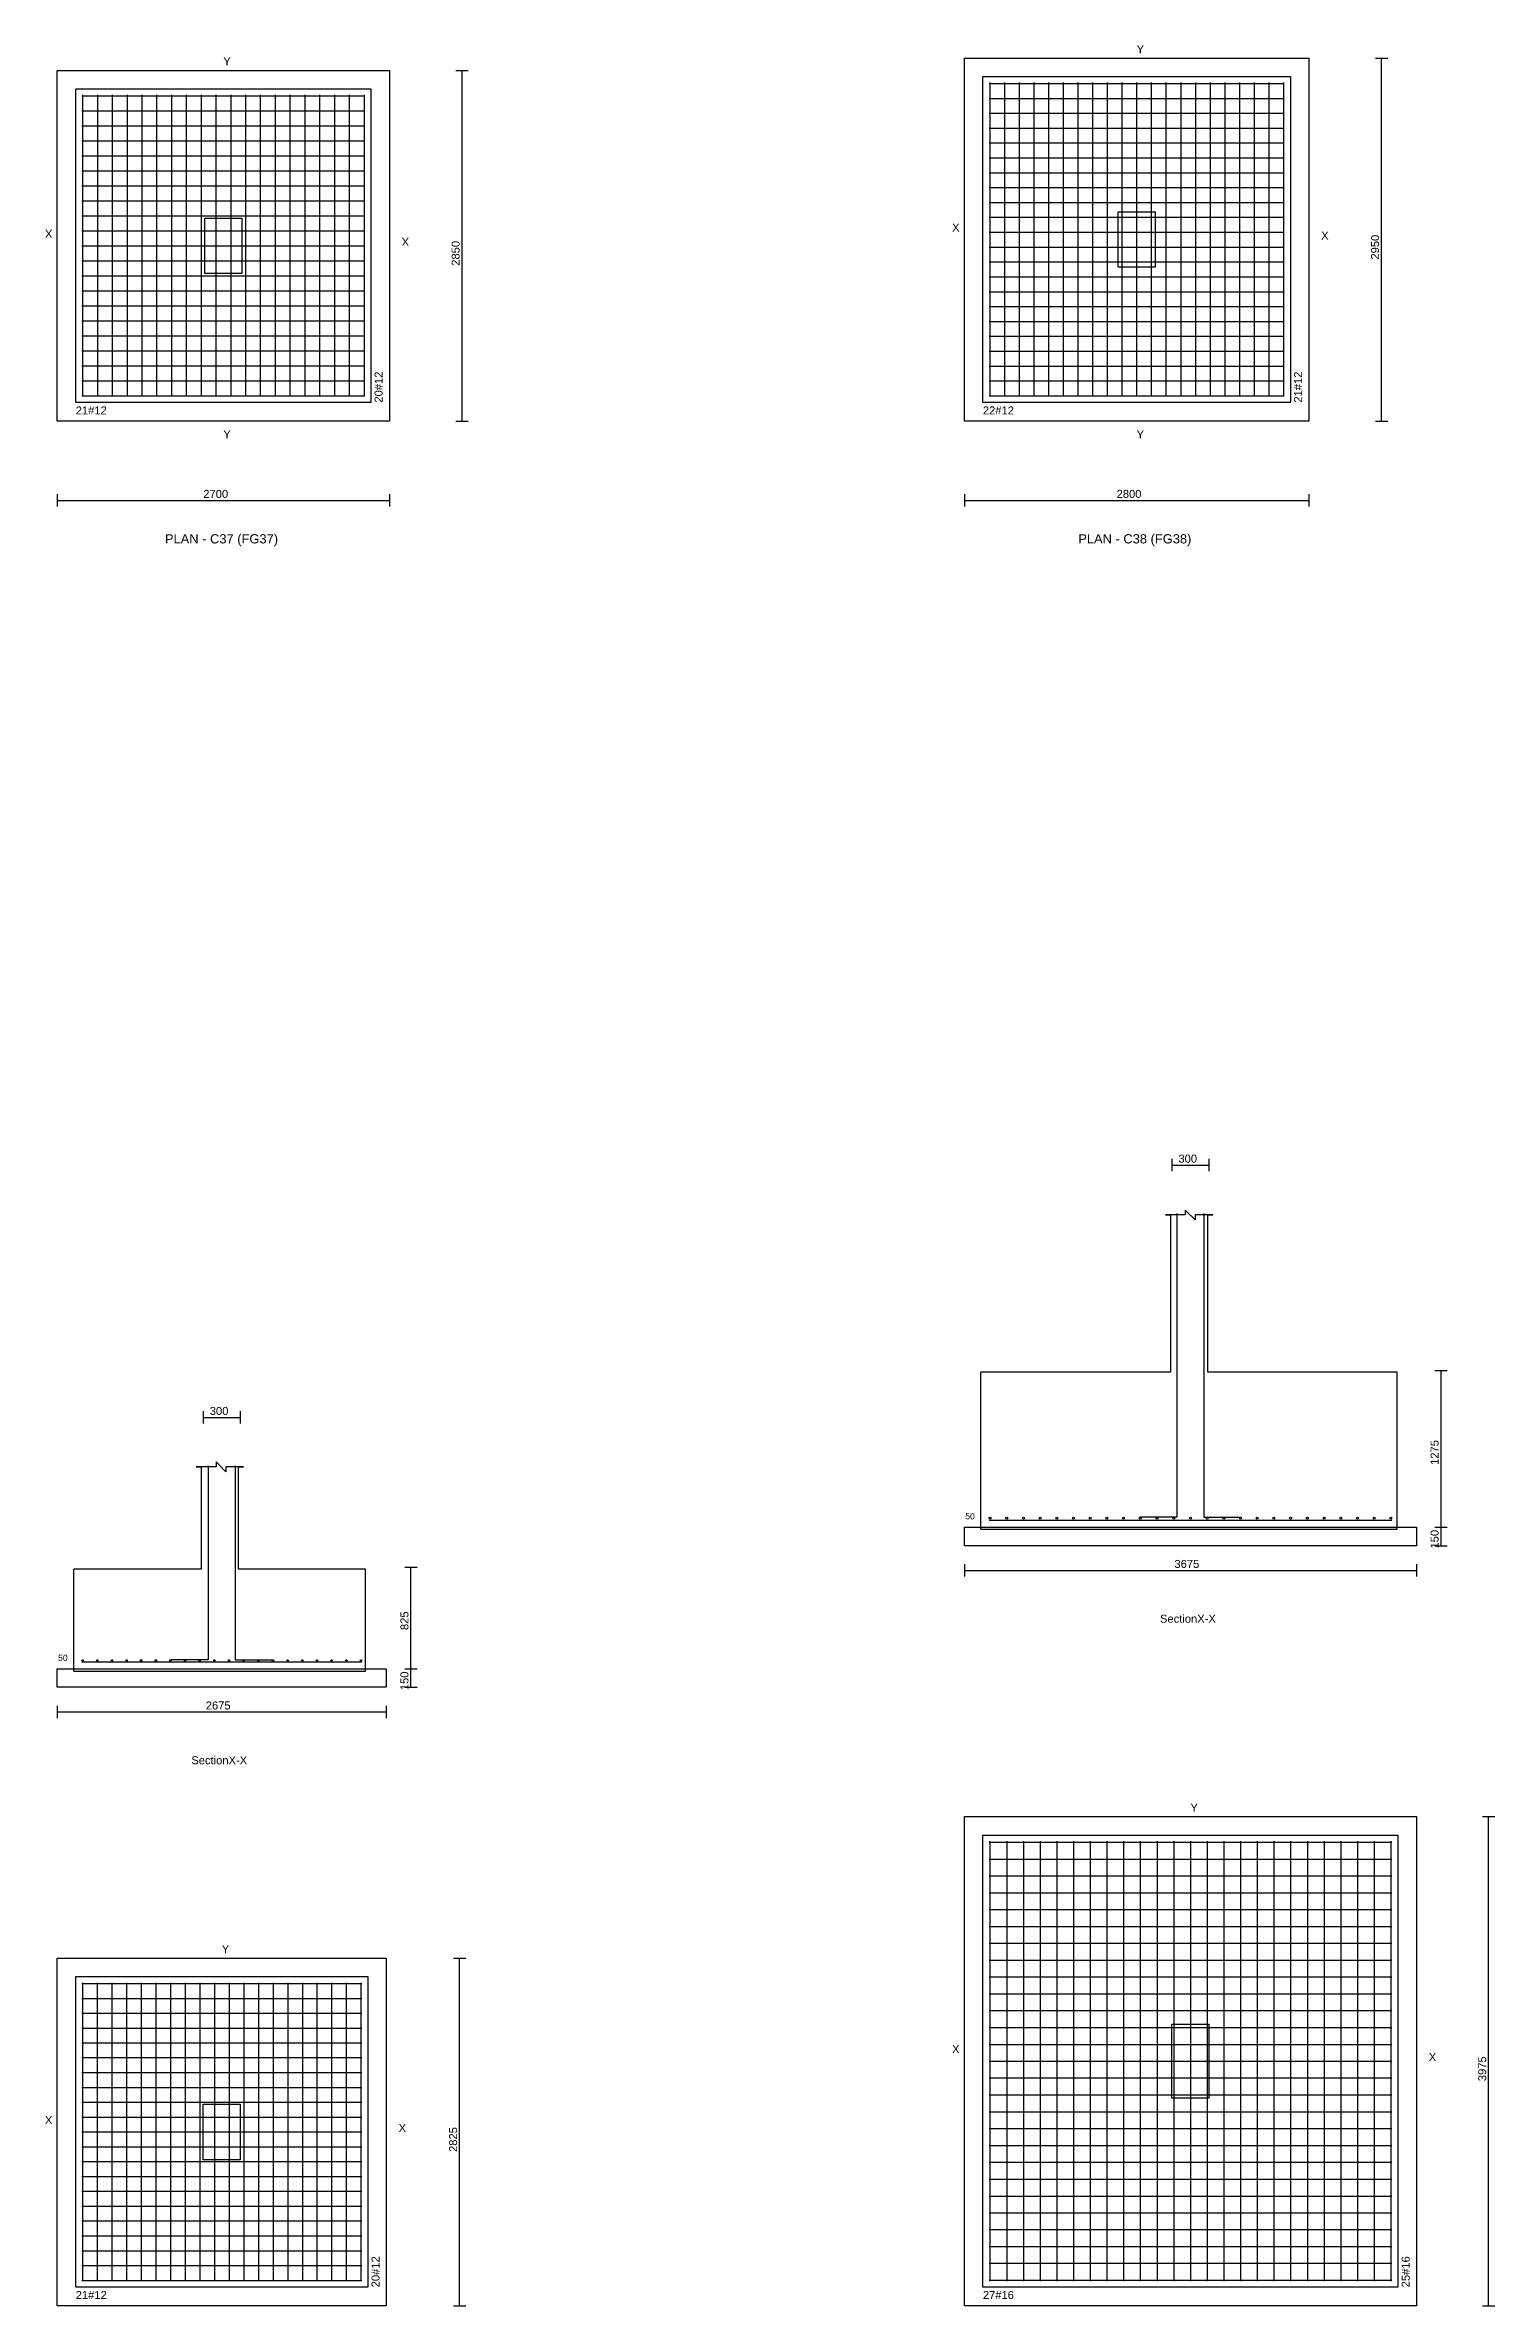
# Model space of a CAD drawing. Extents: x 0 to 27, y -1 to 285.
# Drawn here: x 0.25 to 12.04, y 122.85 to 141.22 of the extents above; entities that cross this region are included whole.
import ezdxf
from ezdxf.enums import TextEntityAlignment as Align

# ---------------------------------------------------------------- set-up
doc = ezdxf.new("R2010")
doc.units = 0
for name, color, linetype in [('Bottom_Cover', 7, 'CONTINUOUS'), ('Column_Bars', 4, 'CONTINUOUS'), ('Column_Dimension', 7, 'CONTINUOUS'), ('Columns', 4, 'CONTINUOUS'), ('dim_all', 7, 'CONTINUOUS'), ('Footing_Plan', 7, 'CONTINUOUS'), ('PCC', 2, 'CONTINUOUS'), ('PCC_Depth', 7, 'CONTINUOUS'), ('Pcc_Plan', 2, 'CONTINUOUS'), ('Plan', 7, 'CONTINUOUS'), ('Plan_Rf_Xdir', 1, 'CONTINUOUS'), ('Plan_Rf_Ydir', 3, 'CONTINUOUS'), ('Section', 2, 'CONTINUOUS'), ('SectionName', 3, 'CONTINUOUS'), ('Sectn_Rf_Xdir', 1, 'CONTINUOUS'), ('Sectn_Rf_Ydir', 3, 'CONTINUOUS'), ('Total_Depth', 7, 'CONTINUOUS'), ('X_Dimension', 7, 'CONTINUOUS')]:
    doc.layers.add(name, color=color, linetype=linetype)
doc.styles.add('STRUDS_Arial', font='ARIAL.TTF', dxfattribs={"height": 0.04})

msp = doc.modelspace()

# ---------------------------------------------------------------- linework, layer by layer
at = {"layer": 'Column_Bars'}
for p, q in [((9.4525, 131.725), (9.4525, 129.257)), ((9.6725, 131.725), (9.6725, 129.257)), ((1.5775, 129.675), (1.5775, 128.099)), ((1.7975, 129.675), (1.7975, 128.099)), ((9.4525, 129.257), (9.1525, 129.257)), ((9.6725, 129.257), (9.9725, 129.257)), ((1.5775, 128.099), (1.2775, 128.099)), ((1.7975, 128.099), (2.0975, 128.099))]:
    msp.add_line(p, q, dxfattribs=at)
at = {"layer": 'Columns'}
for p, q in [((1.55, 139.363), (1.55, 139.813)), ((1.55, 139.813), (1.85, 139.813)), ((1.85, 139.813), (1.85, 139.363)), ((8.975, 139.413), (8.975, 139.863)), ((8.975, 139.863), (9.275, 139.863)), ((9.275, 139.863), (9.275, 139.413)), ((9.275, 139.413), (8.975, 139.413)), ((1.85, 139.363), (1.55, 139.363)), ((9.4125, 124.537), (9.4125, 125.137)), ((9.4125, 125.137), (9.7125, 125.137)), ((9.7125, 125.137), (9.7125, 124.537)), ((9.7125, 124.537), (9.4125, 124.537)), ((1.5375, 124.037), (1.5375, 124.488)), ((1.5375, 124.488), (1.8375, 124.488)), ((1.8375, 124.488), (1.8375, 124.037)), ((1.8375, 124.037), (1.5375, 124.037))]:
    msp.add_line(p, q, dxfattribs=at)
at = {"layer": 'dim_all'}
for p, q in [((11.0661, 141.113), (11.1661, 141.113)), ((11.1161, 138.163), (11.1161, 141.113)), ((3.59116, 141.012), (3.69116, 141.012)), ((3.64116, 138.163), (3.64116, 141.012)), ((3.59116, 138.163), (3.69116, 138.163)), ((11.0661, 138.163), (11.1661, 138.163)), ((0.35, 137.569), (0.35, 137.469)), ((3.05, 137.569), (3.05, 137.469)), ((7.725, 137.569), (7.725, 137.469)), ((10.525, 137.569), (10.525, 137.469)), ((0.35, 137.519), (3.05, 137.519)), ((7.725, 137.519), (10.525, 137.519)), ((9.4125, 132.168), (9.4125, 132.068)), ((9.4125, 132.118), (9.7125, 132.118)), ((9.7125, 132.168), (9.7125, 132.068)), ((11.55, 130.45), (11.65, 130.45)), ((11.6, 129.175), (11.6, 130.45)), ((1.5375, 130.118), (1.5375, 130.018)), ((1.5375, 130.068), (1.8375, 130.068)), ((1.8375, 130.118), (1.8375, 130.018)), ((11.55, 129.175), (11.65, 129.175)), ((11.55, 129.175), (11.65, 129.175)), ((11.6, 129.025), (11.6, 129.175)), ((11.55, 129.025), (11.65, 129.025)), ((3.175, 128.85), (3.275, 128.85)), ((3.225, 128.025), (3.225, 128.85)), ((7.725, 128.875), (7.725, 128.775)), ((7.725, 128.825), (11.4, 128.825)), ((11.4, 128.875), (11.4, 128.775)), ((3.175, 128.025), (3.275, 128.025)), ((3.175, 128.025), (3.275, 128.025)), ((3.225, 127.875), (3.225, 128.025)), ((3.175, 127.875), (3.275, 127.875)), ((0.35, 127.725), (0.35, 127.625)), ((0.35, 127.675), (3.025, 127.675)), ((3.025, 127.725), (3.025, 127.625)), ((11.9371, 126.825), (12.0371, 126.825)), ((11.9871, 122.85), (11.9871, 126.825)), ((3.5709, 125.675), (3.6709, 125.675)), ((3.6209, 122.85), (3.6209, 125.675)), ((3.5709, 122.85), (3.6709, 122.85)), ((11.9371, 122.85), (12.0371, 122.85))]:
    msp.add_line(p, q, dxfattribs=at)
at = {"layer": 'Footing_Plan'}
for p, q in [((7.875, 138.313), (7.875, 140.962)), ((7.875, 140.962), (10.375, 140.962)), ((10.375, 140.962), (10.375, 138.313)), ((0.5, 138.313), (0.5, 140.863)), ((0.5, 140.863), (2.9, 140.863)), ((2.9, 140.863), (2.9, 138.313)), ((2.9, 138.313), (0.5, 138.313)), ((10.375, 138.313), (7.875, 138.313)), ((7.875, 123), (7.875, 126.675)), ((7.875, 126.675), (11.25, 126.675)), ((11.25, 126.675), (11.25, 123)), ((0.5, 123), (0.5, 125.525)), ((0.5, 125.525), (2.875, 125.525)), ((2.875, 125.525), (2.875, 123)), ((2.875, 123), (0.5, 123)), ((11.25, 123), (7.875, 123))]:
    msp.add_line(p, q, dxfattribs=at)
at = {"layer": 'PCC'}
for p, q in [((7.725, 129.025), (7.725, 129.175)), ((7.725, 129.175), (11.4, 129.175)), ((7.725, 129.025), (7.725, 129.175)), ((7.725, 129.175), (11.4, 129.175)), ((11.4, 129.175), (11.4, 129.025)), ((11.4, 129.175), (11.4, 129.025)), ((11.4, 129.025), (7.725, 129.025)), ((11.4, 129.025), (7.725, 129.025)), ((0.35, 127.875), (0.35, 128.025)), ((0.35, 128.025), (3.025, 128.025)), ((0.35, 127.875), (0.35, 128.025)), ((0.35, 128.025), (3.025, 128.025)), ((3.025, 128.025), (3.025, 127.875)), ((3.025, 128.025), (3.025, 127.875)), ((3.025, 127.875), (0.35, 127.875)), ((3.025, 127.875), (0.35, 127.875))]:
    msp.add_line(p, q, dxfattribs=at)
at = {"layer": 'Pcc_Plan'}
for p, q in [((7.725, 138.163), (7.725, 141.113)), ((7.725, 141.113), (10.525, 141.113)), ((10.525, 141.113), (10.525, 138.163)), ((0.35, 138.163), (0.35, 141.012)), ((0.35, 141.012), (3.05, 141.012)), ((3.05, 141.012), (3.05, 138.163)), ((3.05, 138.163), (0.35, 138.163)), ((10.525, 138.163), (7.725, 138.163)), ((7.725, 122.85), (7.725, 126.825)), ((7.725, 126.825), (11.4, 126.825)), ((11.4, 126.825), (11.4, 122.85)), ((0.35, 122.85), (0.35, 125.675)), ((0.35, 125.675), (3.025, 125.675)), ((3.025, 125.675), (3.025, 122.85)), ((3.025, 122.85), (0.35, 122.85)), ((11.4, 122.85), (7.725, 122.85))]:
    msp.add_line(p, q, dxfattribs=at)
at = {"layer": 'Plan_Rf_Xdir'}
for p, q in [((7.925, 140.906), (10.325, 140.906)), ((0.55, 140.807), (2.85, 140.807)), ((7.925, 140.785), (10.325, 140.785)), ((0.55, 140.685), (2.85, 140.685)), ((0.55, 140.563), (2.85, 140.563)), ((7.925, 140.665), (10.325, 140.665)), ((7.925, 140.544), (10.325, 140.544)), ((0.55, 140.441), (2.85, 140.441)), ((7.925, 140.423), (10.325, 140.423)), ((0.55, 140.319), (2.85, 140.319)), ((0.55, 140.197), (2.85, 140.197)), ((7.925, 140.302), (10.325, 140.302)), ((7.925, 140.181), (10.325, 140.181)), ((0.55, 140.075), (2.85, 140.075)), ((7.925, 140.06), (10.325, 140.06)), ((0.55, 139.953), (2.85, 139.953)), ((0.55, 139.831), (2.85, 139.831)), ((7.925, 139.94), (10.325, 139.94)), ((7.925, 139.819), (10.325, 139.819)), ((0.55, 139.709), (2.85, 139.709)), ((7.925, 139.698), (10.325, 139.698)), ((0.55, 139.588), (2.85, 139.588)), ((0.55, 139.466), (2.85, 139.466)), ((7.925, 139.577), (10.325, 139.577)), ((7.925, 139.456), (10.325, 139.456)), ((0.55, 139.344), (2.85, 139.344)), ((0.55, 139.222), (2.85, 139.222)), ((7.925, 139.335), (10.325, 139.335)), ((0.55, 139.1), (2.85, 139.1)), ((7.925, 139.214), (10.325, 139.214)), ((7.925, 139.094), (10.325, 139.094)), ((0.55, 138.978), (2.85, 138.978)), ((0.55, 138.856), (2.85, 138.856)), ((7.925, 138.973), (10.325, 138.973)), ((0.55, 138.734), (2.85, 138.734)), ((7.925, 138.852), (10.325, 138.852)), ((7.925, 138.731), (10.325, 138.731)), ((0.55, 138.612), (2.85, 138.612)), ((0.55, 138.49), (2.85, 138.49)), ((7.925, 138.61), (10.325, 138.61)), ((7.925, 138.489), (10.325, 138.489)), ((0.55, 138.368), (2.85, 138.368)), ((7.925, 138.368), (10.325, 138.368)), ((7.925, 126.617), (11.2, 126.617)), ((7.925, 126.48), (11.2, 126.48)), ((7.925, 126.343), (11.2, 126.343)), ((7.925, 126.206), (11.2, 126.206)), ((7.925, 126.07), (11.2, 126.07)), ((7.925, 125.933), (11.2, 125.933)), ((7.925, 125.796), (11.2, 125.796)), ((7.925, 125.659), (11.2, 125.659)), ((0.55, 125.469), (2.825, 125.469)), ((7.925, 125.522), (11.2, 125.522)), ((0.55, 125.348), (2.825, 125.348)), ((7.925, 125.385), (11.2, 125.385)), ((0.55, 125.228), (2.825, 125.228)), ((0.55, 125.107), (2.825, 125.107)), ((7.925, 125.248), (11.2, 125.248)), ((7.925, 125.111), (11.2, 125.111)), ((0.55, 124.986), (2.825, 124.986)), ((7.925, 124.974), (11.2, 124.974)), ((0.55, 124.866), (2.825, 124.866)), ((0.55, 124.745), (2.825, 124.745)), ((7.925, 124.838), (11.2, 124.838)), ((0.55, 124.624), (2.825, 124.624)), ((7.925, 124.701), (11.2, 124.701)), ((7.925, 124.564), (11.2, 124.564)), ((0.55, 124.504), (2.825, 124.504)), ((0.55, 124.383), (2.825, 124.383)), ((7.925, 124.427), (11.2, 124.427)), ((0.55, 124.263), (2.825, 124.263)), ((7.925, 124.29), (11.2, 124.29)), ((0.55, 124.142), (2.825, 124.142)), ((0.55, 124.021), (2.825, 124.021)), ((7.925, 124.153), (11.2, 124.153)), ((7.925, 124.016), (11.2, 124.016)), ((0.55, 123.901), (2.825, 123.901)), ((7.925, 123.879), (11.2, 123.879)), ((0.55, 123.78), (2.825, 123.78)), ((0.55, 123.659), (2.825, 123.659)), ((7.925, 123.742), (11.2, 123.742)), ((0.55, 123.539), (2.825, 123.539)), ((7.925, 123.606), (11.2, 123.606)), ((7.925, 123.469), (11.2, 123.469)), ((0.55, 123.418), (2.825, 123.418)), ((0.55, 123.297), (2.825, 123.297)), ((7.925, 123.332), (11.2, 123.332)), ((0.55, 123.177), (2.825, 123.177)), ((7.925, 123.195), (11.2, 123.195)), ((0.55, 123.056), (2.825, 123.056)), ((7.925, 123.058), (11.2, 123.058))]:
    msp.add_line(p, q, dxfattribs=at)
at = {"layer": 'Plan_Rf_Ydir'}
for p, q in [((7.931, 140.913), (7.931, 138.363)), ((8.0504, 140.913), (8.0504, 138.363)), ((8.1698, 140.913), (8.1698, 138.363)), ((8.2892, 140.913), (8.2892, 138.363)), ((8.4086, 140.913), (8.4086, 138.363)), ((8.528, 140.913), (8.528, 138.363)), ((8.6474, 140.913), (8.6474, 138.363)), ((8.7668, 140.913), (8.7668, 138.363)), ((8.8862, 140.913), (8.8862, 138.363)), ((9.0056, 140.913), (9.0056, 138.363)), ((9.125, 140.913), (9.125, 138.363)), ((9.2444, 140.913), (9.2444, 138.363)), ((9.3638, 140.913), (9.3638, 138.363)), ((9.4832, 140.913), (9.4832, 138.363)), ((9.6026, 140.913), (9.6026, 138.363)), ((9.722, 140.913), (9.722, 138.363)), ((9.8414, 140.913), (9.8414, 138.363)), ((9.9608, 140.913), (9.9608, 138.363)), ((10.0802, 140.913), (10.0802, 138.363)), ((10.1996, 140.913), (10.1996, 138.363)), ((10.319, 140.913), (10.319, 138.363)), ((0.556, 140.813), (0.556, 138.363)), ((0.67642, 140.813), (0.67642, 138.363)), ((0.79684, 140.813), (0.79684, 138.363)), ((0.91726, 140.813), (0.91726, 138.363)), ((1.03768, 140.813), (1.03768, 138.363)), ((1.15811, 140.813), (1.15811, 138.363)), ((1.27853, 140.813), (1.27853, 138.363)), ((1.39895, 140.813), (1.39895, 138.363)), ((1.51937, 140.813), (1.51937, 138.363)), ((1.63979, 140.813), (1.63979, 138.363)), ((1.76021, 140.813), (1.76021, 138.363)), ((1.88063, 140.813), (1.88063, 138.363)), ((2.00105, 140.813), (2.00105, 138.363)), ((2.12147, 140.813), (2.12147, 138.363)), ((2.24189, 140.813), (2.24189, 138.363)), ((2.36232, 140.813), (2.36232, 138.363)), ((2.48274, 140.813), (2.48274, 138.363)), ((2.60316, 140.813), (2.60316, 138.363)), ((2.72358, 140.813), (2.72358, 138.363)), ((2.844, 140.813), (2.844, 138.363)), ((7.933, 126.625), (7.933, 123.05)), ((8.06879, 126.625), (8.06879, 123.05)), ((8.20458, 126.625), (8.20458, 123.05)), ((8.34037, 126.625), (8.34037, 123.05)), ((8.47617, 126.625), (8.47617, 123.05)), ((8.61196, 126.625), (8.61196, 123.05)), ((8.74775, 126.625), (8.74775, 123.05)), ((8.88354, 126.625), (8.88354, 123.05)), ((9.01933, 126.625), (9.01933, 123.05)), ((9.15513, 126.625), (9.15513, 123.05)), ((9.29092, 126.625), (9.29092, 123.05)), ((9.42671, 126.625), (9.42671, 123.05)), ((9.5625, 126.625), (9.5625, 123.05)), ((9.69829, 126.625), (9.69829, 123.05)), ((9.83408, 126.625), (9.83408, 123.05)), ((9.96988, 126.625), (9.96988, 123.05)), ((10.1057, 126.625), (10.1057, 123.05)), ((10.2415, 126.625), (10.2415, 123.05)), ((10.3773, 126.625), (10.3773, 123.05)), ((10.513, 126.625), (10.513, 123.05)), ((10.6488, 126.625), (10.6488, 123.05)), ((10.7846, 126.625), (10.7846, 123.05)), ((10.9204, 126.625), (10.9204, 123.05)), ((11.0562, 126.625), (11.0562, 123.05)), ((11.192, 126.625), (11.192, 123.05)), ((0.556, 125.475), (0.556, 123.05)), ((0.6751, 125.475), (0.6751, 123.05)), ((0.79421, 125.475), (0.79421, 123.05)), ((0.91332, 125.475), (0.91332, 123.05)), ((1.03242, 125.475), (1.03242, 123.05)), ((1.15153, 125.475), (1.15153, 123.05)), ((1.27063, 125.475), (1.27063, 123.05)), ((1.38974, 125.475), (1.38974, 123.05)), ((1.50884, 125.475), (1.50884, 123.05)), ((1.62795, 125.475), (1.62795, 123.05)), ((1.74705, 125.475), (1.74705, 123.05)), ((1.86616, 125.475), (1.86616, 123.05)), ((1.98526, 125.475), (1.98526, 123.05)), ((2.10437, 125.475), (2.10437, 123.05)), ((2.22347, 125.475), (2.22347, 123.05)), ((2.34258, 125.475), (2.34258, 123.05)), ((2.46168, 125.475), (2.46168, 123.05)), ((2.58079, 125.475), (2.58079, 123.05)), ((2.69989, 125.475), (2.69989, 123.05)), ((2.819, 125.475), (2.819, 123.05))]:
    msp.add_line(p, q, dxfattribs=at)
at = {"layer": 'Section'}
for p, q in [((9.39936, 131.713), (9.35884, 131.713)), ((9.35884, 131.713), (9.39936, 131.713)), ((9.5209, 131.713), (9.39936, 131.713)), ((9.39936, 131.713), (9.39936, 130.436)), ((9.60193, 131.672), (9.5209, 131.753)), ((9.5209, 131.753), (9.5209, 131.713)), ((9.70322, 131.713), (9.60193, 131.713)), ((9.60193, 131.713), (9.60193, 131.672)), ((9.70322, 130.436), (9.70322, 131.713)), ((9.70322, 131.713), (9.74373, 131.713)), ((9.74373, 131.713), (9.70322, 131.713)), ((9.39936, 130.436), (7.85981, 130.436)), ((7.85981, 129.16), (7.85981, 130.436)), ((9.39936, 130.436), (9.39936, 130.436)), ((9.39936, 130.436), (9.39936, 130.436)), ((9.39936, 130.436), (9.39936, 130.436)), ((11.2428, 130.436), (9.70322, 130.436)), ((9.70322, 130.436), (9.70322, 130.436)), ((9.70322, 130.436), (9.70322, 130.436)), ((9.70322, 130.436), (9.70322, 130.436)), ((11.2428, 129.16), (11.2428, 130.436)), ((1.72186, 129.626), (1.64084, 129.707)), ((1.64084, 129.707), (1.64084, 129.667)), ((1.51929, 129.667), (1.47878, 129.667)), ((1.47878, 129.667), (1.51929, 129.667)), ((1.64084, 129.667), (1.51929, 129.667)), ((1.51929, 129.667), (1.51929, 128.836)), ((1.82315, 129.667), (1.72186, 129.667)), ((1.72186, 129.667), (1.72186, 129.626)), ((1.82315, 128.836), (1.82315, 129.667)), ((1.82315, 129.667), (1.86367, 129.667)), ((1.86367, 129.667), (1.82315, 129.667)), ((7.85981, 129.16), (11.2428, 129.16)), ((1.51929, 128.836), (0.48617, 128.836)), ((0.48617, 128.005), (0.48617, 128.836)), ((1.51929, 128.836), (1.51929, 128.836)), ((1.51929, 128.836), (1.51929, 128.836)), ((1.51929, 128.836), (1.51929, 128.836)), ((2.85627, 128.836), (1.82315, 128.836)), ((1.82315, 128.836), (1.82315, 128.836)), ((1.82315, 128.836), (1.82315, 128.836)), ((1.82315, 128.836), (1.82315, 128.836)), ((2.85627, 128.005), (2.85627, 128.836)), ((0.48617, 128.005), (2.85627, 128.005))]:
    msp.add_line(p, q, dxfattribs=at)
at = {"layer": 'Sectn_Rf_Xdir'}
for p, q in [((7.925, 129.233), (11.2, 129.233)), ((0.55, 128.081), (2.825, 128.081))]:
    msp.add_line(p, q, dxfattribs=at)
at = {"layer": 'Sectn_Rf_Ydir'}
for centre, radius in [((7.933, 129.249), 0.008), ((8.06879, 129.249), 0.008), ((8.20458, 129.249), 0.008), ((8.34038, 129.249), 0.008), ((8.47617, 129.249), 0.008), ((8.61196, 129.249), 0.008), ((8.74775, 129.249), 0.008), ((8.88354, 129.249), 0.008), ((9.01933, 129.249), 0.008), ((9.15513, 129.249), 0.008), ((9.29092, 129.249), 0.008), ((9.42671, 129.249), 0.008), ((9.5625, 129.249), 0.008), ((9.69829, 129.249), 0.008), ((9.83409, 129.249), 0.008), ((9.96988, 129.249), 0.008), ((10.1057, 129.249), 0.008), ((10.2415, 129.249), 0.008), ((10.3773, 129.249), 0.008), ((10.513, 129.249), 0.008), ((10.6488, 129.249), 0.008), ((10.7846, 129.249), 0.008), ((10.9204, 129.249), 0.008), ((11.0562, 129.249), 0.008), ((11.192, 129.249), 0.008), ((0.556, 128.093), 0.006), ((0.6751, 128.093), 0.006), ((0.79421, 128.093), 0.006), ((0.91332, 128.093), 0.006), ((1.03242, 128.093), 0.006), ((1.15153, 128.093), 0.006), ((1.27063, 128.093), 0.006), ((1.38974, 128.093), 0.006), ((1.50884, 128.093), 0.006), ((1.62795, 128.093), 0.006), ((1.74705, 128.093), 0.006), ((1.86616, 128.093), 0.006), ((1.98526, 128.093), 0.006), ((2.10437, 128.093), 0.006), ((2.22347, 128.093), 0.006), ((2.34258, 128.093), 0.006), ((2.46168, 128.093), 0.006), ((2.58079, 128.093), 0.006), ((2.69989, 128.093), 0.006), ((2.819, 128.093), 0.006)]:
    msp.add_circle(centre, radius, dxfattribs=at)

# ---------------------------------------------------------------- texts
at = {"layer": 'Bottom_Cover', "style": 'STRUDS_Arial'}
for p in [(7.7321, 129.24), (0.3571, 128.09)]:
    msp.add_text('50', height=0.05, dxfattribs=at).set_placement(p)
at = {"layer": 'Column_Dimension', "style": 'STRUDS_Arial'}
for p in [(9.465, 132.138), (1.59, 130.088)]:
    msp.add_text('300', height=0.065, dxfattribs=at).set_placement(p)
at = {"layer": 'dim_all', "style": 'STRUDS_Arial'}
for s, p in [('2850 ', (3.62116, 139.425)), ('2950 ', (11.0961, 139.475)), ('3975 ', (11.9671, 124.675)), ('2825 ', (3.6009, 124.1))]:
    msp.add_text(s, height=0.065, rotation=90, dxfattribs=at).set_placement(p)
for s, p in [('2700 ', (1.5375, 137.539)), ('2800 ', (8.9625, 137.539))]:
    msp.add_text(s, height=0.065, dxfattribs=at).set_placement(p)
at = {"layer": 'PCC_Depth', "style": 'STRUDS_Arial'}
for p in [(11.58, 129.003), (3.205, 127.852)]:
    msp.add_text('150', height=0.065, rotation=90, dxfattribs=at).set_placement(p)
at = {"layer": 'Plan', "style": 'STRUDS_Arial'}
for s, p in [('PLAN - C37 (FG37) ', (1.7, 137.169)), ('PLAN - C38 (FG38) ', (9.125, 137.169))]:
    msp.add_text(s, height=0.075, dxfattribs=at).set_placement(p, align=Align.CENTER)
at = {"layer": 'Plan_Rf_Xdir', "style": 'STRUDS_Arial'}
for s, p in [('21#12', (0.5, 138.217)), ('22#12', (7.875, 138.217)), ('21#12', (0.5, 122.905)), ('27#16', (7.875, 122.905))]:
    msp.add_text(s, height=0.065, dxfattribs=at).set_placement(p)
at = {"layer": 'Plan_Rf_Ydir', "style": 'STRUDS_Arial'}
for s, p in [('20#12', (2.995, 138.313)), ('21#12', (10.47, 138.313)), ('20#12', (2.97, 123)), ('25#16', (11.345, 123))]:
    msp.add_text(s, height=0.065, rotation=90, dxfattribs=at).set_placement(p)
at = {"layer": 'Section', "style": 'STRUDS_Arial'}
for p in [(9.315, 128.4), (1.44, 127.25)]:
    msp.add_text('SectionX-X', height=0.065, dxfattribs=at).set_placement(p)
at = {"layer": 'SectionName', "style": 'STRUDS_Arial'}
for s, p in [('Y', (1.7, 141.053)), ('Y', (9.125, 141.152)), ('X', (0.25, 139.652)), ('X', (3.15, 139.587)), ('X', (7.625, 139.702)), ('X', (10.625, 139.637)), ('Y', (1.7, 138.023)), ('Y', (9.125, 138.023)), ('Y', (9.5625, 126.865)), ('Y', (1.6875, 125.715)), ('X', (7.625, 124.903)), ('X', (11.5, 124.838)), ('X', (0.25, 124.327)), ('X', (3.125, 124.262))]:
    msp.add_text(s, height=0.065, dxfattribs=at).set_placement(p)
at = {"layer": 'Total_Depth', "style": 'STRUDS_Arial'}
for s, p in [('1275', (11.58, 129.682)), ('825', (3.205, 128.34))]:
    msp.add_text(s, height=0.065, rotation=90, dxfattribs=at).set_placement(p)
at = {"layer": 'X_Dimension', "style": 'STRUDS_Arial'}
for s, p in [('3675', (9.4325, 128.845)), ('2675', (1.5575, 127.695))]:
    msp.add_text(s, height=0.065, dxfattribs=at).set_placement(p)

doc.saveas('drawing.dxf')
